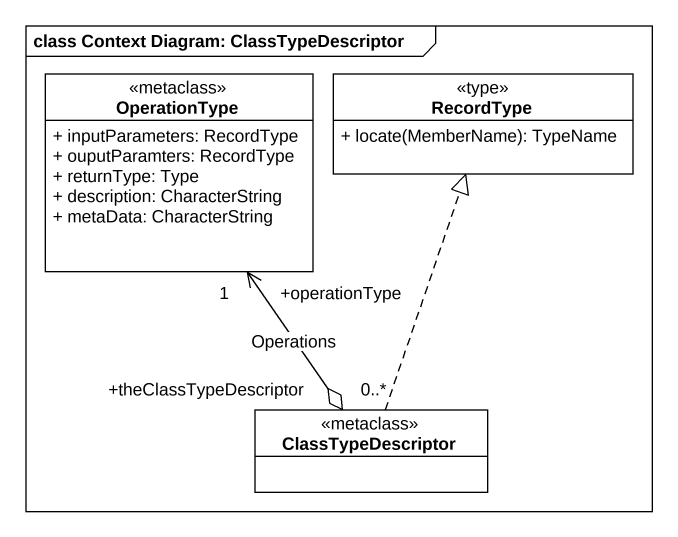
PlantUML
@startuml
mainframe class Context Diagram: ClassTypeDescriptor
hide circle
hide empty members
skinparam classAttributeIconSize 0
class OperationType <<metaclass>> {
  + inputParameters: RecordType
  + ouputParamters: RecordType
  + returnType: Type
  + description: CharacterString
  + metaData: CharacterString
}
class RecordType <<type>> {
  + locate(MemberName): TypeName
}
class ClassTypeDescriptor <<metaclass>>
ClassTypeDescriptor "+theClassTypeDescriptor\n0..*" o-up-> "+operationType\n1" OperationType : Operations
ClassTypeDescriptor .up.|> RecordType
@enduml
